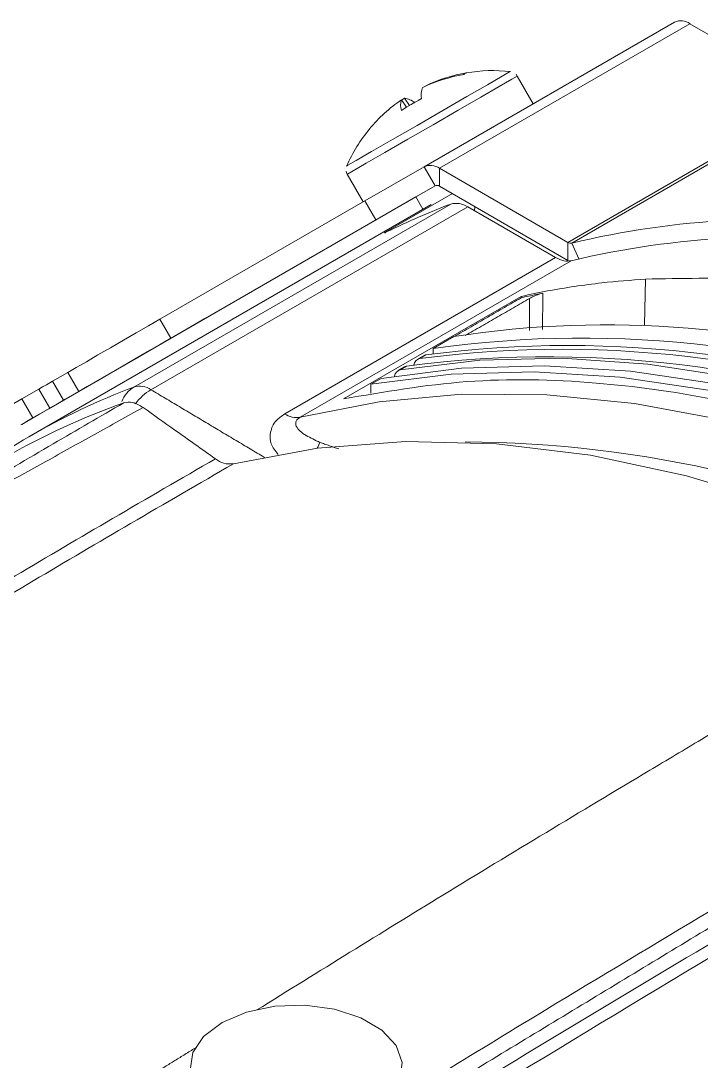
# Model space of a CAD drawing. Extents: x 11 to 120, y 2 to 94.
# Drawn here: x 20.338 to 21.452, y 17.671 to 19.375 of the extents above; entities that cross this region are included whole.
import ezdxf

# ---------------------------------------------------------------- set-up
doc = ezdxf.new("R2010")
doc.units = 0
doc.header["$MEASUREMENT"] = 0
doc.linetypes.add('SLD-Solid', pattern=[0])
doc.layers.add('OBJECT', color=7, linetype='CONTINUOUS')

msp = doc.modelspace()

# ---------------------------------------------------------------- linework, layer by layer
at = {"layer": 'OBJECT', "color": 7, "linetype": 'SLD-Solid', "lineweight": 15}
for p, q in [((21.4086, 19.3726), (20.9985, 19.1358)), ((21.4341, 19.37), (21.024, 19.1333)), ((21.4341, 19.37), (21.6443, 19.2487)), ((21.1774, 19.2391), (21.1513, 19.2844)), ((21.0012, 19.2683), (21.0014, 19.2679)), ((20.9614, 19.2453), (20.97, 19.2334)), ((20.9663, 19.2482), (20.9617, 19.2449)), ((20.9745, 19.2361), (20.9663, 19.2482)), ((21.6443, 19.2487), (21.2342, 19.0119)), ((21.6505, 19.2474), (21.2404, 19.0107)), ((20.8724, 19.1234), (20.8986, 19.0781)), ((20.9985, 19.1358), (20.9016, 19.0799)), ((20.9985, 19.1358), (21.0165, 19.1046)), ((21.024, 19.1333), (21.2342, 19.0119)), ((21.024, 19.1039), (21.024, 19.1333)), ((21.0165, 19.1046), (20.9196, 19.0487)), ((21.024, 19.1039), (21.2342, 18.9825)), ((20.985, 19.0864), (20.3837, 18.7393)), ((20.9964, 19.093), (20.6396, 18.887)), ((21.0449, 19.0918), (20.938, 19.0302)), ((20.9654, 19.0751), (20.985, 19.0864)), ((20.985, 19.0864), (20.9967, 19.0662)), ((21.0099, 19.0738), (20.3509, 18.6934)), ((20.5232, 18.775), (21.0422, 19.0746)), ((20.5461, 18.833), (20.9654, 19.0751)), ((21.0701, 19.07), (20.5512, 18.7705)), ((20.9016, 19.0799), (20.5657, 18.886)), ((20.9016, 19.0799), (20.9196, 19.0487)), ((20.9654, 19.0751), (20.9654, 19.0751)), ((21.214, 18.987), (21.0701, 19.07)), ((21.0814, 19.0635), (21.0816, 19.0706)), ((20.9196, 19.0487), (20.5837, 18.8548)), ((21.2342, 18.9825), (21.2342, 19.0119)), ((21.2522, 18.9849), (21.2404, 19.0107)), ((20.7702, 18.7309), (21.214, 18.987)), ((21.2395, 18.9818), (20.7958, 18.7256)), ((21.2342, 18.9825), (21.2366, 18.9813)), ((21.3613, 18.9518), (21.3596, 18.8769)), ((21.1575, 18.9235), (20.8664, 18.7554)), ((20.5657, 18.886), (20.5837, 18.8548)), ((21.0472, 18.8577), (21.0133, 18.8381)), ((21.0133, 18.8381), (21.0133, 18.8295)), ((20.9983, 18.8263), (20.9877, 18.8202)), ((21.0017, 18.8276), (20.9912, 18.8215)), ((20.3898, 18.7844), (20.4148, 18.7988)), ((20.4328, 18.7677), (20.4148, 18.7988)), ((20.9665, 18.808), (20.956, 18.8019)), ((20.97, 18.8092), (20.9594, 18.8031)), ((20.3898, 18.7844), (20.4078, 18.7532)), ((20.9116, 18.7794), (20.9285, 18.7892)), ((20.3398, 18.7555), (20.3673, 18.7714)), ((20.3853, 18.7402), (20.3673, 18.7714)), ((20.4078, 18.7532), (20.4328, 18.7677)), ((20.9116, 18.7647), (20.9116, 18.7794)), ((20.3398, 18.7555), (20.32, 18.7441)), ((20.3398, 18.7555), (20.3578, 18.7244)), ((20.3578, 18.7244), (20.3853, 18.7402))]:
    msp.add_line(p, q, dxfattribs=at)
at = {"layer": 'OBJECT', "color": 7, "linetype": 'SLD-Solid', "lineweight": 15, "flags": 128}
for points in [[(20.8717, 19.137), (20.8737, 19.1382), (20.8874, 19.146), (20.9126, 19.1606), (20.947, 19.1805), (20.9871, 19.2036), (21.0291, 19.2279), (21.0687, 19.2508), (21.1022, 19.2701), (21.1263, 19.284), (21.1386, 19.2911), (21.1399, 19.2918)], [(20.8724, 19.1234), (20.8729, 19.1237), (20.8826, 19.1293), (20.9037, 19.1415), (20.9344, 19.1592), (20.9721, 19.181), (21.0132, 19.2047), (21.0543, 19.2284), (21.0915, 19.2499), (21.1217, 19.2674), (21.1421, 19.2791), (21.151, 19.2842), (21.1513, 19.2844)], [(21.1511, 19.2843), (21.1502, 19.2861), (21.1494, 19.2868)], [(20.9888, 19.2441), (20.9914, 19.2457), (20.9943, 19.2474)], [(20.8707, 19.1287), (20.8719, 19.1243), (20.8727, 19.1233)], [(20.4148, 18.7988), (20.4287, 18.8069), (20.4455, 18.8165), (20.4644, 18.8275), (20.4849, 18.8393), (20.5061, 18.8515), (20.5271, 18.8637), (20.5473, 18.8753), (20.5657, 18.886)], [(20.6396, 18.887), (20.6107, 18.8704), (20.5792, 18.8521), (20.5497, 18.8351), (20.5267, 18.8219), (20.5139, 18.8144), (20.513, 18.814), (20.5244, 18.8205), (20.5461, 18.833)], [(20.5837, 18.8548), (20.5653, 18.8441), (20.5451, 18.8325), (20.5241, 18.8204), (20.5029, 18.8081), (20.4824, 18.7963), (20.4635, 18.7854), (20.4467, 18.7757), (20.4328, 18.7677)], [(20.9594, 18.8031), (21.09, 18.8188), (21.2253, 18.822), (21.3649, 18.8125), (21.5081, 18.7905), (21.6543, 18.756), (21.803, 18.7092), (21.9114, 18.668)], [(20.9983, 18.8263), (20.9996, 18.827), (21.0017, 18.8276)], [(23.3171, 17.533), (23.2604, 17.5985), (23.1199, 17.7519), (22.9756, 17.8968), (22.8283, 18.0327), (22.6784, 18.159), (22.5265, 18.2751), (22.3734, 18.3807), (22.2197, 18.4751), (22.066, 18.5582), (21.9129, 18.6294), (21.7611, 18.6885), (21.6112, 18.7353), (21.4638, 18.7696), (21.3195, 18.7912), (21.179, 18.8001), (21.0429, 18.7961), (20.9116, 18.7794)], [(23.3171, 17.5627), (23.2774, 17.6083), (23.1369, 17.7617), (22.9926, 17.9066), (22.8452, 18.0425), (22.6953, 18.1688), (22.5435, 18.2849), (22.3904, 18.3905), (22.2367, 18.4849), (22.083, 18.568), (21.9299, 18.6392), (21.7781, 18.6983), (21.6281, 18.7451), (21.4808, 18.7794), (21.3365, 18.801), (21.196, 18.8099), (21.0598, 18.8059), (20.9285, 18.7892)], [(20.9665, 18.808), (20.9678, 18.8086), (20.97, 18.8092)], [(20.3673, 18.7714), (20.3736, 18.7751), (20.3799, 18.7787), (20.3856, 18.782), (20.3898, 18.7844)], [(20.7958, 18.7256), (20.9251, 18.7509), (21.0599, 18.7631), (21.1994, 18.7621), (21.3432, 18.7479), (21.4905, 18.7207), (21.6409, 18.6805), (21.7935, 18.6274), (21.9478, 18.5618), (22.1031, 18.484), (22.2588, 18.3941), (22.4141, 18.2927), (22.5684, 18.1801), (22.721, 18.0569), (22.8714, 17.9235), (23.0187, 17.7806), (23.1625, 17.6288), (23.302, 17.4687), (23.3171, 17.4506)], [(20.3853, 18.7402), (20.3916, 18.7439), (20.3979, 18.7475), (20.4036, 18.7508), (20.408, 18.7534), (20.4109, 18.755), (20.4118, 18.7555), (20.4108, 18.7549), (20.4078, 18.7532)], [(20.3578, 18.7244), (20.3473, 18.7183), (20.3406, 18.7144), (20.338, 18.7129), (20.3395, 18.7138), (20.3451, 18.717), (20.3546, 18.7225), (20.3677, 18.73), (20.3837, 18.7393)], [(21.8682, 18.4663), (21.7522, 18.519), (21.5892, 18.5815), (21.4285, 18.6297), (21.2709, 18.6633), (21.1171, 18.6821), (20.9679, 18.686), (20.8241, 18.675), (20.6862, 18.6492)], [(20.8279, 18.6843), (20.8244, 18.6764), (20.8237, 18.675)], [(20.754, 17.7606), (20.8034, 17.7623), (20.8517, 17.756), (20.8948, 17.742), (20.9294, 17.7216), (20.9527, 17.6964), (20.9627, 17.6684), (20.9586, 17.6399), (20.9408, 17.6133), (20.9108, 17.5906), (20.8708, 17.5737), (20.8243, 17.564), (20.7749, 17.5623), (20.7266, 17.5687), (20.6835, 17.5826), (20.6489, 17.603), (20.6256, 17.6283), (20.6156, 17.6562), (20.6197, 17.6847), (20.6375, 17.7114), (20.6676, 17.7341), (20.7075, 17.7509), (20.754, 17.7606)]]:
    msp.add_lwpolyline(points, dxfattribs=at)
at = {"layer": 'OBJECT', "color": 7, "linetype": 'SLD-Solid', "lineweight": 15}
for centre, radius, start, end in [((21.4192, 19.3492), 0.0257, 54.3818, 114.314), ((21.1117, 19.0309), 0.2624, 83.8332, 99.6554), ((21.1085, 19.0304), 0.2605, 99.8799, 115.5137), ((21.1118, 19.0368), 0.2566, 99.7355, 115.5298), ((21.069, 19.2833), 0.00636, 95.367, 144.5789), ((21.0271, 19.2528), 0.0334, 157.5778, 190.1263), ((21.1066, 19.0338), 0.2566, 124.4714, 140.2657), ((20.9865, 19.2371), 0.0264, 161.8771, 200.0238), ((21.134, 18.9672), 0.3127, 116.5459, 123.4551), ((20.9619, 19.2151), 0.0334, 49.8713, 82.3915), ((21.1117, 19.0309), 0.2624, 140.3454, 156.1668), ((20.9124, 19.1962), 0.00352, 127.9857, 152.2323), ((21.009, 19.1124), 0.0257, 54.3818, 114.314), ((21.0196, 19.0978), 0.00754, 54.3818, 114.314), ((21.4618, 17.9653), 1.186, 110.7222, 116.196), ((21.0513, 19.0425), 0.0333, 55.7054, 105.9845), ((21.5698, 17.6435), 1.4063, 82.2401, 103.5471), ((21.569, 17.6066), 1.4141, 82.02, 103.4748), ((21.2389, 19.019), 0.00849, 236.5554, 280.2118), ((21.298, 17.23), 1.6469, 71.9645, 98.7588), ((21.2581, 17.0939), 1.7613, 68.2261, 97.9894), ((21.2244, 17.0549), 1.7819, 67.3206, 97.5202), ((21.235, 17.0656), 1.7774, 67.6319, 97.5431), ((21.2029, 17.0324), 1.7921, 66.6207, 97.4686), ((20.994, 18.8096), 0.0122, 103.5804, 172.4142), ((20.9623, 18.7913), 0.0122, 103.5804, 172.4142), ((20.9389, 17.6749), 1.176, 110.6988, 129.1353), ((20.5479, 18.7343), 0.0476, 121.2207, 158.9197), ((20.5324, 18.743), 0.0333, 55.7054, 105.9845), ((20.5947, 18.6973), 0.0852, 120.7811, 143.7261), ((20.9009, 17.6386), 1.1785, 109.5397, 119.9753), ((20.7895, 18.7602), 0.0351, 236.5796, 280.1825), ((21.0571, 16.7636), 1.9214, 63.8342, 89.7341), ((20.6807, 18.6863), 0.0374, 230.3119, 278.5315)]:
    msp.add_arc(centre, radius, start, end, dxfattribs=at)
for points, knots in [([(20.9383, 19.0295), (20.9368, 19.0288), (20.9344, 19.0276), (20.9335, 19.0273), (20.9342, 19.0279), (20.9359, 19.0289), (20.9374, 19.0298), (20.938, 19.0302)], [0, 0, 0, 0, 0.339781, 0.576509, 0.75401, 0.897192, 1, 1, 1, 1]), ([(21.1575, 18.9235), (21.1719, 18.9265), (21.2008, 18.9326), (21.245, 18.9399), (21.2982, 18.947), (21.3373, 18.95), (21.3613, 18.9518)], [0, 0, 0, 0, 0.218765, 0.43753, 0.656295, 1, 1, 1, 1]), ([(21.3613, 18.9518), (21.4195, 18.9529), (21.5363, 18.9553), (21.6786, 18.9411), (21.7628, 18.9211), (21.7838, 18.9162)], [0, 0, 0, 0, 0.42734, 0.857648, 1, 1, 1, 1]), ([(21.1929, 18.9286), (21.1893, 18.9279), (21.1775, 18.9255), (21.1657, 18.9229), (21.1575, 18.9211)], [0, 0, 0, 0, 0.298618, 1, 1, 1, 1]), ([(21.1715, 18.9202), (21.1726, 18.9209), (21.1749, 18.9221), (21.1792, 18.9241), (21.1838, 18.9259), (21.1887, 18.9276), (21.1914, 18.9283), (21.1929, 18.9286)], [0, 0, 0, 0, 0.172839, 0.345191, 0.529668, 0.742963, 1, 1, 1, 1]), ([(21.1929, 18.9286), (21.1929, 18.9202), (21.1928, 18.9004), (21.1928, 18.8805), (21.1928, 18.8691)], [0, 0, 0, 0, 0.422138, 1, 1, 1, 1]), ([(23.3171, 17.5161), (23.2884, 17.5505), (23.2003, 17.6561), (23.0442, 17.8191), (22.8529, 18.0015), (22.6582, 18.1658), (22.4609, 18.3127), (22.2595, 18.4429), (22.0583, 18.553), (21.8596, 18.6422), (21.664, 18.7109), (21.4699, 18.7591), (21.2697, 18.7863), (21.0656, 18.7902), (20.933, 18.767), (20.8664, 18.7554)], [0, 0, 0, 0, 0.037853, 0.116305, 0.195334, 0.271587, 0.34837, 0.426822, 0.505851, 0.582104, 0.658887, 0.737339, 0.816368, 0.907726, 1, 1, 1, 1]), ([(19.9022, 18.3881), (19.943, 18.4132), (20.023, 18.4623), (20.1443, 18.5356), (20.2663, 18.6085), (20.3872, 18.6799), (20.468, 18.7267), (20.5067, 18.7492)], [0, 0, 0, 0, 0.206019, 0.404831, 0.608657, 0.812864, 1, 1, 1, 1]), ([(20.5067, 18.7492), (20.5115, 18.75), (20.5211, 18.7516), (20.5325, 18.7449), (20.5382, 18.7415)], [0, 0, 0, 0, 0.49976, 1, 1, 1, 1]), ([(20.6568, 18.6574), (20.6346, 18.6731), (20.5951, 18.7012), (20.5556, 18.7292), (20.5382, 18.7415)], [0, 0, 0, 0, 0.56, 1, 1, 1, 1]), ([(20.7593, 18.6644), (20.7549, 18.6701), (20.7458, 18.6818), (20.746, 18.7013), (20.753, 18.7188), (20.7652, 18.7274), (20.7702, 18.7309)], [0, 0, 0, 0, 0.26116, 0.535064, 0.811205, 1, 1, 1, 1]), ([(20.7958, 18.7256), (20.7941, 18.7245), (20.7903, 18.7219), (20.7876, 18.7166), (20.7896, 18.7068), (20.8038, 18.6955), (20.8201, 18.688), (20.8279, 18.6843)], [0, 0, 0, 0, 0.064307, 0.144323, 0.280227, 0.653314, 1, 1, 1, 1]), ([(19.3449, 17.8577), (19.3747, 17.8768), (19.5433, 17.9847), (19.7652, 18.124), (20.0109, 18.2747), (20.2224, 18.4026), (20.4375, 18.5304), (20.6006, 18.6249), (20.6568, 18.6574)], [0, 0, 0, 0, 0.069093, 0.390745, 0.511364, 0.631984, 0.873208, 1, 1, 1, 1]), ([(20.6862, 18.6492), (20.6301, 18.6167), (20.4671, 18.5222), (20.2519, 18.3946), (20.0403, 18.2669), (19.7943, 18.1164), (19.572, 17.9776), (19.4033, 17.8698), (19.3735, 17.8507)], [0, 0, 0, 0, 0.126792, 0.368017, 0.488638, 0.609261, 0.930911, 1, 1, 1, 1]), ([(18.0291, 15.6103), (18.374, 15.8529), (19.0641, 16.3384), (20.105, 17.0237), (21.1495, 17.6804), (21.8479, 18.0883), (22.1972, 18.2923)], [0, 0, 0, 0, 0.249466, 0.499144, 0.749465, 1, 1, 1, 1]), ([(22.2071, 18.2747), (22.0944, 18.2095), (21.7335, 18.0011), (21.115, 17.6309), (20.3521, 17.156), (19.5802, 16.655), (18.8091, 16.1362), (18.2966, 15.7744), (18.0402, 15.5935)], [0, 0, 0, 0, 0.080895, 0.258852, 0.443922, 0.629078, 0.814495, 1, 1, 1, 1]), ([(21.474, 18.2103), (21.467, 18.2061), (21.4317, 18.1851), (21.2835, 18.0966), (21.0408, 17.9507), (20.8263, 17.8177), (20.7247, 17.7546)], [0, 0, 0, 0, 0.028246, 0.141231, 0.593174, 1, 1, 1, 1]), ([(20.735, 17.4703), (20.742, 17.4747), (20.7774, 17.4967), (20.926, 17.5889), (21.2475, 17.7863), (21.5409, 17.9607), (21.7209, 18.0677)], [0, 0, 0, 0, 0.021546, 0.107731, 0.452475, 1, 1, 1, 1])]:
    msp.add_open_spline(points, degree=3, knots=knots, dxfattribs=at)
for points, degree in [([(21.214, 18.987), (21.2186, 18.9848), (21.2277, 18.9804), (21.2356, 18.9813), (21.2395, 18.9818)], 3), ([(21.0481, 18.8578), (21.1575, 18.9211)], 1), ([(21.066, 18.8592), (21.1715, 18.9202)], 1), ([(21.1575, 18.9235), (21.1575, 18.9211)], 1), ([(21.1714, 18.8674), (21.1715, 18.9202)], 1), ([(20.5512, 18.7705), (20.737, 18.6598)], 1), ([(20.5382, 18.7415), (19.9022, 18.3881)], 1), ([(20.8279, 18.6843), (20.859, 18.6735)], 1), ([(21.7379, 18.0541), (20.7454, 17.4529)], 1), ([(20.6235, 17.6922), (20.4917, 17.6108)], 1)]:
    msp.add_open_spline(points, degree=degree, dxfattribs=at)

doc.saveas('drawing.dxf')
